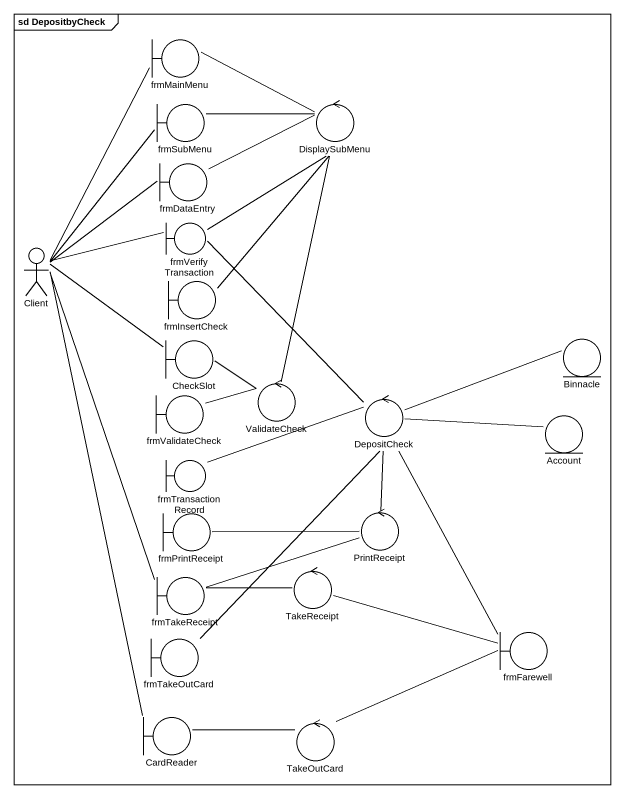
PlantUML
@startuml
mainframe sd DepositbyCheck
boundary frmMainMenu
boundary frmSubMenu
control DisplaySubMenu
boundary frmDataEntry
actor Client
boundary frmVerifyTransaction
boundary frmInsertCheck
boundary CheckSlot
entity Binnacle
boundary frmValidateCheck
control ValidateCheck
control DepositCheck
entity Account
boundary frmTransactionRecord
boundary frmPrintReceipt
control PrintReceipt
boundary frmTakeReceipt
control TakeReceipt
boundary frmTakeOutCard
boundary frmFarewell
boundary CardReader
control TakeOutCard
frmMainMenu -right- DisplaySubMenu
frmSubMenu -right- DisplaySubMenu
DisplaySubMenu -left- frmDataEntry
DisplaySubMenu -- frmVerifyTransaction
DisplaySubMenu -- frmInsertCheck
Client -up- frmMainMenu
Client -up- frmSubMenu
Client -up- frmDataEntry
Client -right- frmVerifyTransaction
Client -right- CheckSlot
Client -- frmTakeReceipt
Client -- CardReader
frmVerifyTransaction -- DepositCheck
CheckSlot -right- ValidateCheck
frmValidateCheck -right- ValidateCheck
ValidateCheck -up- DisplaySubMenu
DepositCheck -right- Binnacle
DepositCheck -right- Account
DepositCheck -left- frmTransactionRecord
DepositCheck -- PrintReceipt
DepositCheck -- frmTakeOutCard
DepositCheck -- frmFarewell
PrintReceipt -left- frmPrintReceipt
PrintReceipt -left- frmTakeReceipt
frmTakeReceipt -right- TakeReceipt
TakeReceipt -right- frmFarewell
CardReader -right- TakeOutCard
TakeOutCard -right- frmFarewell
@enduml
